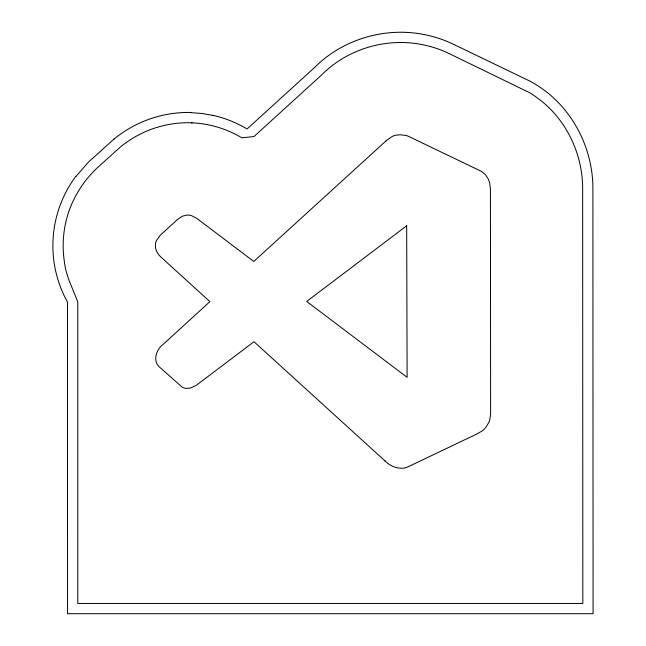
<?xml version="1.0" encoding="UTF-8"?>
<svg xmlns="http://www.w3.org/2000/svg" width="646" height="646" viewBox="0 0 646 646"><rect width="100%" height="100%" fill="white"/><g stroke="black" fill="none" stroke-linecap="round" stroke-linejoin="round"><path stroke-width="0.97" d="M75.929 176.455L88.445 162.138L114.076 138.987M385.291 461.171L253.983 341.718L196.327 385.299L190.247 388.109L185.903 388.351A10.893 10.893 0 0 1 182.245 387.204L160.273 367.744C152.109 361.607 156.066 349.316 163.341 344.205L209.893 301.617L162.081 258.125C158.431 255.081 155.395 250.834 155.371 245.908A13.17 13.17 0 0 1 156.356 240.7L160.361 235.128L177.763 219.269L182.527 216.135L186.864 215.086A12.96 12.96 0 0 1 191.361 215.57L196.747 218.356L253.789 261.452L386.671 140.303L392.267 136.435A18.153 18.153 0 0 1 395.99 135.192L399.995 134.748L405.761 135.418A13.962 13.962 0 0 1 408.668 136.435L481.189 171.255L485.437 174.614L488.029 178.635A24.257 24.257 0 0 1 489.708 183.157L490.443 189.577L490.613 414.498L489.515 421.087L485.937 427.329A22.239 22.239 0 0 1 482.094 430.979L476.578 434.136L407.747 466.961A15.044 15.044 0 0 1 403.677 468.092C396.676 468.988 389.756 465.766 384.919 460.832M385.678 141.312L386.114 140.925M190.877 112.646L201.891 113.478L212.76 115.351M191.361 122.918L192.112 122.942M75.824 176.374A116.191 116.191 0 0 0 67.507 302.126L67.555 613.7L593.076 613.7L592.891 189.488C593.311 148.443 572.219 107.349 537.238 85.409A115.408 115.408 0 0 0 529.841 81.097L452.999 44.065A116.425 116.425 0 0 0 428.742 35.578C388.577 25.775 343.955 38.025 314.739 67.354L247.087 128.974A118.129 118.129 0 0 0 212.768 115.295M114.116 139.035A117.192 117.192 0 0 1 190.877 112.469M192.12 122.821A106.711 106.711 0 0 1 241.862 137.824L253.991 136.548L321.635 74.928C348.428 47.861 389.49 36.523 426.441 45.559A106.178 106.178 0 0 1 448.566 53.303L529.316 92.556A98.773 98.773 0 0 1 535.372 96.48L540.25 100.082A108.633 108.633 0 0 1 542.059 101.527C568.036 122.683 582.918 156.146 582.652 189.504L582.829 603.453L77.795 603.453L77.795 302.102C73.046 288.81 65.835 276.036 64.374 261.63C62.234 247.668 62.945 233.287 66.441 219.608C71.666 198.839 83.56 179.984 99.532 165.788L120.116 147.272A106.865 106.865 0 0 1 191.369 122.748M406.681 225.793L306.689 301.432L407.109 377.329L406.681 225.793"/></g></svg>
